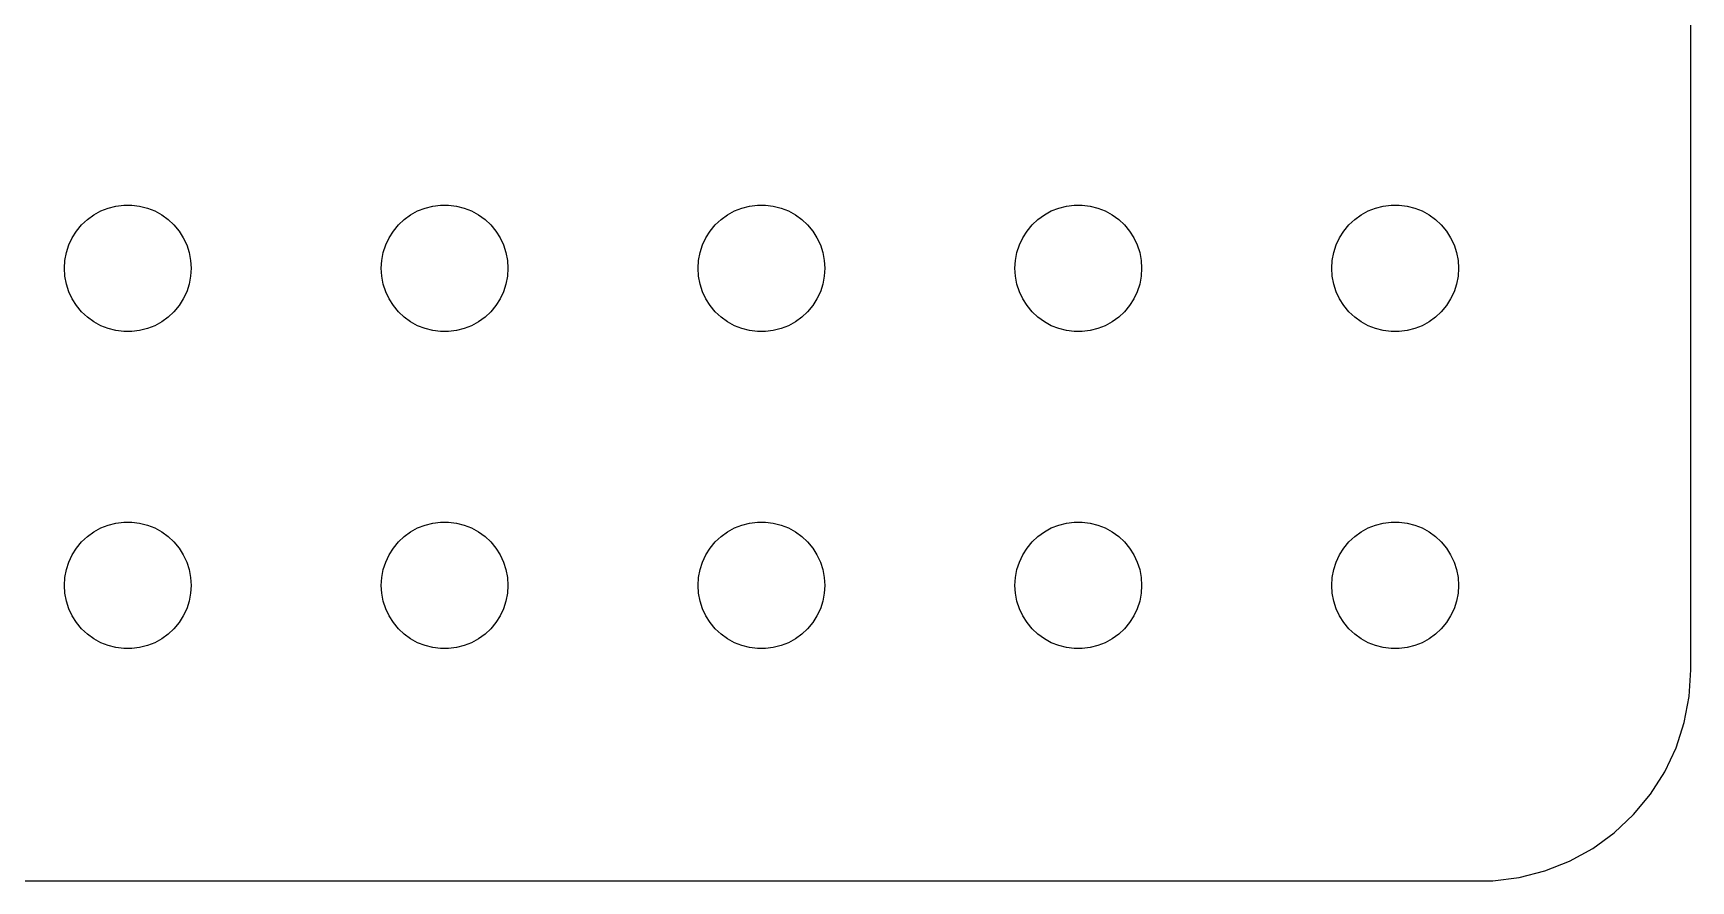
# Model space of a CAD drawing. Header units: metres. Extents: x -37 to 37, y 32 to 130.
# Drawn here: x -2.24 to 37, y 32.01 to 52.06 of the extents above; entities that cross this region are included whole.
import ezdxf

# ---------------------------------------------------------------- set-up
doc = ezdxf.new("R2010")
doc.units = ezdxf.units.M

msp = doc.modelspace()

# ---------------------------------------------------------------- linework, layer by layer
for p, q in [((37, 37), (37, 71)), ((-0.638657, 47.8573), (-0.463516, 47.9266)), ((-0.463516, 47.9266), (-0.281067, 47.9734)), ((-0.281067, 47.9734), (-0.094177, 47.9971)), ((-0.094177, 47.9971), (0.094177, 47.9971)), ((0.094177, 47.9971), (0.281067, 47.9734)), ((0.281067, 47.9734), (0.463516, 47.9266)), ((0.463516, 47.9266), (0.638657, 47.8573)), ((6.86133, 47.8573), (7.03647, 47.9266)), ((7.03647, 47.9266), (7.21892, 47.9734)), ((7.21892, 47.9734), (7.40581, 47.9971)), ((7.40581, 47.9971), (7.59418, 47.9971)), ((7.59418, 47.9971), (7.78107, 47.9734)), ((7.78107, 47.9734), (7.96352, 47.9266)), ((7.96352, 47.9266), (8.13866, 47.8573)), ((14.3613, 47.8573), (14.5365, 47.9266)), ((14.5365, 47.9266), (14.7189, 47.9734)), ((14.7189, 47.9734), (14.9058, 47.9971)), ((14.9058, 47.9971), (15.0942, 47.9971)), ((15.0942, 47.9971), (15.2811, 47.9734)), ((15.2811, 47.9734), (15.4635, 47.9266)), ((15.4635, 47.9266), (15.6387, 47.8573)), ((21.8613, 47.8573), (22.0365, 47.9266)), ((22.0365, 47.9266), (22.2189, 47.9734)), ((22.2189, 47.9734), (22.4058, 47.9971)), ((22.4058, 47.9971), (22.5942, 47.9971)), ((22.5942, 47.9971), (22.7811, 47.9734)), ((22.7811, 47.9734), (22.9635, 47.9266)), ((22.9635, 47.9266), (23.1387, 47.8573)), ((29.3613, 47.8573), (29.5365, 47.9266)), ((29.5365, 47.9266), (29.7189, 47.9734)), ((29.7189, 47.9734), (29.9058, 47.9971)), ((29.9058, 47.9971), (30.0942, 47.9971)), ((30.0942, 47.9971), (30.2811, 47.9734)), ((30.2811, 47.9734), (30.4635, 47.9266)), ((30.4635, 47.9266), (30.6387, 47.8573)), ((-1.21352, 47.3817), (-1.09344, 47.5268)), ((-1.09344, 47.5268), (-0.956131, 47.6558)), ((-0.956131, 47.6558), (-0.803726, 47.7665)), ((-0.803726, 47.7665), (-0.638657, 47.8573)), ((0.638657, 47.8573), (0.803726, 47.7665)), ((0.803726, 47.7665), (0.956131, 47.6558)), ((0.956131, 47.6558), (1.09344, 47.5268)), ((1.09344, 47.5268), (1.21352, 47.3817)), ((6.28647, 47.3817), (6.40654, 47.5268)), ((6.40654, 47.5268), (6.54385, 47.6558)), ((6.54385, 47.6558), (6.69626, 47.7665)), ((6.69626, 47.7665), (6.86133, 47.8573)), ((8.13866, 47.8573), (8.30373, 47.7665)), ((8.30373, 47.7665), (8.45613, 47.6558)), ((8.45613, 47.6558), (8.59344, 47.5268)), ((8.59344, 47.5268), (8.71352, 47.3817)), ((13.7865, 47.3817), (13.9065, 47.5268)), ((13.9065, 47.5268), (14.0439, 47.6558)), ((14.0439, 47.6558), (14.1963, 47.7665)), ((14.1963, 47.7665), (14.3613, 47.8573)), ((15.6387, 47.8573), (15.8037, 47.7665)), ((15.8037, 47.7665), (15.9561, 47.6558)), ((15.9561, 47.6558), (16.0934, 47.5268)), ((16.0934, 47.5268), (16.2135, 47.3817)), ((21.2865, 47.3817), (21.4065, 47.5268)), ((21.4065, 47.5268), (21.5439, 47.6558)), ((21.5439, 47.6558), (21.6963, 47.7665)), ((21.6963, 47.7665), (21.8613, 47.8573)), ((23.1387, 47.8573), (23.3037, 47.7665)), ((23.3037, 47.7665), (23.4561, 47.6558)), ((23.4561, 47.6558), (23.5934, 47.5268)), ((23.5934, 47.5268), (23.7135, 47.3817)), ((28.7865, 47.3817), (28.9065, 47.5268)), ((28.9065, 47.5268), (29.0439, 47.6558)), ((29.0439, 47.6558), (29.1963, 47.7665)), ((29.1963, 47.7665), (29.3613, 47.8573)), ((30.6387, 47.8573), (30.8037, 47.7665)), ((30.8037, 47.7665), (30.9561, 47.6558)), ((30.9561, 47.6558), (31.0934, 47.5268)), ((31.0934, 47.5268), (31.2135, 47.3817)), ((-1.39465, 47.0522), (-1.31445, 47.2226)), ((-1.31445, 47.2226), (-1.21352, 47.3817)), ((1.21352, 47.3817), (1.31445, 47.2226)), ((1.31445, 47.2226), (1.39465, 47.0522)), ((6.10533, 47.0522), (6.18553, 47.2226)), ((6.18553, 47.2226), (6.28647, 47.3817)), ((8.71352, 47.3817), (8.81445, 47.2226)), ((8.81445, 47.2226), (8.89465, 47.0522)), ((13.6053, 47.0522), (13.6855, 47.2226)), ((13.6855, 47.2226), (13.7865, 47.3817)), ((16.2135, 47.3817), (16.3145, 47.2226)), ((16.3145, 47.2226), (16.3947, 47.0522)), ((21.1053, 47.0522), (21.1855, 47.2226)), ((21.1855, 47.2226), (21.2865, 47.3817)), ((23.7135, 47.3817), (23.8145, 47.2226)), ((23.8145, 47.2226), (23.8947, 47.0522)), ((28.6053, 47.0522), (28.6855, 47.2226)), ((28.6855, 47.2226), (28.7865, 47.3817)), ((31.2135, 47.3817), (31.3145, 47.2226)), ((31.3145, 47.2226), (31.3947, 47.0522)), ((-1.48816, 46.688), (-1.45287, 46.873)), ((-1.45287, 46.873), (-1.39465, 47.0522)), ((1.39465, 47.0522), (1.45287, 46.873)), ((1.45287, 46.873), (1.48816, 46.688)), ((6.01183, 46.688), (6.04712, 46.873)), ((6.04712, 46.873), (6.10533, 47.0522)), ((8.89465, 47.0522), (8.95287, 46.873)), ((8.95287, 46.873), (8.98816, 46.688)), ((13.5118, 46.688), (13.5471, 46.873)), ((13.5471, 46.873), (13.6053, 47.0522)), ((16.3947, 47.0522), (16.4529, 46.873)), ((16.4529, 46.873), (16.4882, 46.688)), ((21.0118, 46.688), (21.0471, 46.873)), ((21.0471, 46.873), (21.1053, 47.0522)), ((23.8947, 47.0522), (23.9529, 46.873)), ((23.9529, 46.873), (23.9882, 46.688)), ((28.5118, 46.688), (28.5471, 46.873)), ((28.5471, 46.873), (28.6053, 47.0522)), ((31.3947, 47.0522), (31.4529, 46.873)), ((31.4529, 46.873), (31.4882, 46.688)), ((-1.5, 46.5), (-1.48816, 46.688)), ((-1.48816, 46.312), (-1.5, 46.5)), ((-1.45287, 46.127), (-1.48816, 46.312)), ((1.48816, 46.312), (1.45287, 46.127)), ((1.48816, 46.688), (1.5, 46.5)), ((1.5, 46.5), (1.48816, 46.312)), ((6, 46.5), (6.01183, 46.688)), ((6.01183, 46.312), (6, 46.5)), ((6.04712, 46.127), (6.01183, 46.312)), ((8.98816, 46.312), (8.95287, 46.127)), ((8.98816, 46.688), (9, 46.5)), ((9, 46.5), (8.98816, 46.312)), ((13.5, 46.5), (13.5118, 46.688)), ((13.5118, 46.312), (13.5, 46.5)), ((13.5471, 46.127), (13.5118, 46.312)), ((16.4882, 46.312), (16.4529, 46.127)), ((16.4882, 46.688), (16.5, 46.5)), ((16.5, 46.5), (16.4882, 46.312)), ((21, 46.5), (21.0118, 46.688)), ((21.0118, 46.312), (21, 46.5)), ((21.0471, 46.127), (21.0118, 46.312)), ((23.9882, 46.312), (23.9529, 46.127)), ((23.9882, 46.688), (24, 46.5)), ((24, 46.5), (23.9882, 46.312)), ((28.5, 46.5), (28.5118, 46.688)), ((28.5118, 46.312), (28.5, 46.5)), ((28.5471, 46.127), (28.5118, 46.312)), ((31.4882, 46.312), (31.4529, 46.127)), ((31.4882, 46.688), (31.5, 46.5)), ((31.5, 46.5), (31.4882, 46.312)), ((-1.39465, 45.9478), (-1.45287, 46.127)), ((-1.31445, 45.7774), (-1.39465, 45.9478)), ((1.39465, 45.9478), (1.31445, 45.7774)), ((1.45287, 46.127), (1.39465, 45.9478)), ((6.10533, 45.9478), (6.04712, 46.127)), ((6.18553, 45.7774), (6.10533, 45.9478)), ((8.89465, 45.9478), (8.81445, 45.7774)), ((8.95287, 46.127), (8.89465, 45.9478)), ((13.6053, 45.9478), (13.5471, 46.127)), ((13.6855, 45.7774), (13.6053, 45.9478)), ((16.3947, 45.9478), (16.3145, 45.7774)), ((16.4529, 46.127), (16.3947, 45.9478)), ((21.1053, 45.9478), (21.0471, 46.127)), ((21.1855, 45.7774), (21.1053, 45.9478)), ((23.8947, 45.9478), (23.8145, 45.7774)), ((23.9529, 46.127), (23.8947, 45.9478)), ((28.6053, 45.9478), (28.5471, 46.127)), ((28.6855, 45.7774), (28.6053, 45.9478)), ((31.3947, 45.9478), (31.3145, 45.7774)), ((31.4529, 46.127), (31.3947, 45.9478)), ((-1.21352, 45.6183), (-1.31445, 45.7774)), ((-1.09344, 45.4732), (-1.21352, 45.6183)), ((1.21352, 45.6183), (1.09344, 45.4732)), ((1.31445, 45.7774), (1.21352, 45.6183)), ((6.28647, 45.6183), (6.18553, 45.7774)), ((6.40654, 45.4732), (6.28647, 45.6183)), ((8.71352, 45.6183), (8.59344, 45.4732)), ((8.81445, 45.7774), (8.71352, 45.6183)), ((13.7865, 45.6183), (13.6855, 45.7774)), ((13.9065, 45.4732), (13.7865, 45.6183)), ((16.2135, 45.6183), (16.0934, 45.4732)), ((16.3145, 45.7774), (16.2135, 45.6183)), ((21.2865, 45.6183), (21.1855, 45.7774)), ((21.4065, 45.4732), (21.2865, 45.6183)), ((23.7135, 45.6183), (23.5934, 45.4732)), ((23.8145, 45.7774), (23.7135, 45.6183)), ((28.7865, 45.6183), (28.6855, 45.7774)), ((28.9065, 45.4732), (28.7865, 45.6183)), ((31.2135, 45.6183), (31.0934, 45.4732)), ((31.3145, 45.7774), (31.2135, 45.6183)), ((-0.956131, 45.3442), (-1.09344, 45.4732)), ((-0.803726, 45.2335), (-0.956131, 45.3442)), ((-0.638657, 45.1428), (-0.803726, 45.2335)), ((-0.463516, 45.0734), (-0.638657, 45.1428)), ((0.638657, 45.1428), (0.463516, 45.0734)), ((0.803726, 45.2335), (0.638657, 45.1428)), ((0.956131, 45.3442), (0.803726, 45.2335)), ((1.09344, 45.4732), (0.956131, 45.3442)), ((6.54385, 45.3442), (6.40654, 45.4732)), ((6.69626, 45.2335), (6.54385, 45.3442)), ((6.86133, 45.1428), (6.69626, 45.2335)), ((7.03647, 45.0734), (6.86133, 45.1428)), ((8.13866, 45.1428), (7.96352, 45.0734)), ((8.30373, 45.2335), (8.13866, 45.1428)), ((8.45613, 45.3442), (8.30373, 45.2335)), ((8.59344, 45.4732), (8.45613, 45.3442)), ((14.0439, 45.3442), (13.9065, 45.4732)), ((14.1963, 45.2335), (14.0439, 45.3442)), ((14.3613, 45.1428), (14.1963, 45.2335)), ((14.5365, 45.0734), (14.3613, 45.1428)), ((15.6387, 45.1428), (15.4635, 45.0734)), ((15.8037, 45.2335), (15.6387, 45.1428)), ((15.9561, 45.3442), (15.8037, 45.2335)), ((16.0934, 45.4732), (15.9561, 45.3442)), ((21.5439, 45.3442), (21.4065, 45.4732)), ((21.6963, 45.2335), (21.5439, 45.3442)), ((21.8613, 45.1428), (21.6963, 45.2335)), ((22.0365, 45.0734), (21.8613, 45.1428)), ((23.1387, 45.1428), (22.9635, 45.0734)), ((23.3037, 45.2335), (23.1387, 45.1428)), ((23.4561, 45.3442), (23.3037, 45.2335)), ((23.5934, 45.4732), (23.4561, 45.3442)), ((29.0439, 45.3442), (28.9065, 45.4732)), ((29.1963, 45.2335), (29.0439, 45.3442)), ((29.3613, 45.1428), (29.1963, 45.2335)), ((29.5365, 45.0734), (29.3613, 45.1428)), ((30.6387, 45.1428), (30.4635, 45.0734)), ((30.8037, 45.2335), (30.6387, 45.1428)), ((30.9561, 45.3442), (30.8037, 45.2335)), ((31.0934, 45.4732), (30.9561, 45.3442)), ((-0.281067, 45.0266), (-0.463516, 45.0734)), ((-0.094177, 45.003), (-0.281067, 45.0266)), ((0.094177, 45.003), (-0.094177, 45.003)), ((0.281067, 45.0266), (0.094177, 45.003)), ((0.463516, 45.0734), (0.281067, 45.0266)), ((7.21892, 45.0266), (7.03647, 45.0734)), ((7.40581, 45.003), (7.21892, 45.0266)), ((7.59418, 45.003), (7.40581, 45.003)), ((7.78107, 45.0266), (7.59418, 45.003)), ((7.96352, 45.0734), (7.78107, 45.0266)), ((14.7189, 45.0266), (14.5365, 45.0734)), ((14.9058, 45.003), (14.7189, 45.0266)), ((15.0942, 45.003), (14.9058, 45.003)), ((15.2811, 45.0266), (15.0942, 45.003)), ((15.4635, 45.0734), (15.2811, 45.0266)), ((22.2189, 45.0266), (22.0365, 45.0734)), ((22.4058, 45.003), (22.2189, 45.0266)), ((22.5942, 45.003), (22.4058, 45.003)), ((22.7811, 45.0266), (22.5942, 45.003)), ((22.9635, 45.0734), (22.7811, 45.0266)), ((29.7189, 45.0266), (29.5365, 45.0734)), ((29.9058, 45.003), (29.7189, 45.0266)), ((30.0942, 45.003), (29.9058, 45.003)), ((30.2811, 45.0266), (30.0942, 45.003)), ((30.4635, 45.0734), (30.2811, 45.0266)), ((-0.638657, 40.3573), (-0.463516, 40.4266)), ((-0.463516, 40.4266), (-0.281067, 40.4734)), ((-0.281067, 40.4734), (-0.094177, 40.4971)), ((-0.094177, 40.4971), (0.094177, 40.4971)), ((0.094177, 40.4971), (0.281067, 40.4734)), ((0.281067, 40.4734), (0.463516, 40.4266)), ((0.463516, 40.4266), (0.638657, 40.3573)), ((6.86133, 40.3573), (7.03647, 40.4266)), ((7.03647, 40.4266), (7.21892, 40.4734)), ((7.21892, 40.4734), (7.40581, 40.4971)), ((7.40581, 40.4971), (7.59418, 40.4971)), ((7.59418, 40.4971), (7.78107, 40.4734)), ((7.78107, 40.4734), (7.96352, 40.4266)), ((7.96352, 40.4266), (8.13866, 40.3573)), ((14.3613, 40.3573), (14.5365, 40.4266)), ((14.5365, 40.4266), (14.7189, 40.4734)), ((14.7189, 40.4734), (14.9058, 40.4971)), ((14.9058, 40.4971), (15.0942, 40.4971)), ((15.0942, 40.4971), (15.2811, 40.4734)), ((15.2811, 40.4734), (15.4635, 40.4266)), ((15.4635, 40.4266), (15.6387, 40.3573)), ((21.8613, 40.3573), (22.0365, 40.4266)), ((22.0365, 40.4266), (22.2189, 40.4734)), ((22.2189, 40.4734), (22.4058, 40.4971)), ((22.4058, 40.4971), (22.5942, 40.4971)), ((22.5942, 40.4971), (22.7811, 40.4734)), ((22.7811, 40.4734), (22.9635, 40.4266)), ((22.9635, 40.4266), (23.1387, 40.3573)), ((29.3613, 40.3573), (29.5365, 40.4266)), ((29.5365, 40.4266), (29.7189, 40.4734)), ((29.7189, 40.4734), (29.9058, 40.4971)), ((29.9058, 40.4971), (30.0942, 40.4971)), ((30.0942, 40.4971), (30.2811, 40.4734)), ((30.2811, 40.4734), (30.4635, 40.4266)), ((30.4635, 40.4266), (30.6387, 40.3573)), ((-1.21352, 39.8817), (-1.09344, 40.0268)), ((-1.09344, 40.0268), (-0.956131, 40.1558)), ((-0.956131, 40.1558), (-0.803726, 40.2665)), ((-0.803726, 40.2665), (-0.638657, 40.3573)), ((0.638657, 40.3573), (0.803726, 40.2665)), ((0.803726, 40.2665), (0.956131, 40.1558)), ((0.956131, 40.1558), (1.09344, 40.0268)), ((1.09344, 40.0268), (1.21352, 39.8817)), ((6.28647, 39.8817), (6.40654, 40.0268)), ((6.40654, 40.0268), (6.54385, 40.1558)), ((6.54385, 40.1558), (6.69626, 40.2665)), ((6.69626, 40.2665), (6.86133, 40.3573)), ((8.13866, 40.3573), (8.30373, 40.2665)), ((8.30373, 40.2665), (8.45613, 40.1558)), ((8.45613, 40.1558), (8.59344, 40.0268)), ((8.59344, 40.0268), (8.71352, 39.8817)), ((13.7865, 39.8817), (13.9065, 40.0268)), ((13.9065, 40.0268), (14.0439, 40.1558)), ((14.0439, 40.1558), (14.1963, 40.2665)), ((14.1963, 40.2665), (14.3613, 40.3573)), ((15.6387, 40.3573), (15.8037, 40.2665)), ((15.8037, 40.2665), (15.9561, 40.1558)), ((15.9561, 40.1558), (16.0934, 40.0268)), ((16.0934, 40.0268), (16.2135, 39.8817)), ((21.2865, 39.8817), (21.4065, 40.0268)), ((21.4065, 40.0268), (21.5439, 40.1558)), ((21.5439, 40.1558), (21.6963, 40.2665)), ((21.6963, 40.2665), (21.8613, 40.3573)), ((23.1387, 40.3573), (23.3037, 40.2665)), ((23.3037, 40.2665), (23.4561, 40.1558)), ((23.4561, 40.1558), (23.5934, 40.0268)), ((23.5934, 40.0268), (23.7135, 39.8817)), ((28.7865, 39.8817), (28.9065, 40.0268)), ((28.9065, 40.0268), (29.0439, 40.1558)), ((29.0439, 40.1558), (29.1963, 40.2665)), ((29.1963, 40.2665), (29.3613, 40.3573)), ((30.6387, 40.3573), (30.8037, 40.2665)), ((30.8037, 40.2665), (30.9561, 40.1558)), ((30.9561, 40.1558), (31.0934, 40.0268)), ((31.0934, 40.0268), (31.2135, 39.8817)), ((-1.39465, 39.5522), (-1.31445, 39.7226)), ((-1.31445, 39.7226), (-1.21352, 39.8817)), ((1.21352, 39.8817), (1.31445, 39.7226)), ((1.31445, 39.7226), (1.39465, 39.5522)), ((6.10533, 39.5522), (6.18553, 39.7226)), ((6.18553, 39.7226), (6.28647, 39.8817)), ((8.71352, 39.8817), (8.81445, 39.7226)), ((8.81445, 39.7226), (8.89465, 39.5522)), ((13.6053, 39.5522), (13.6855, 39.7226)), ((13.6855, 39.7226), (13.7865, 39.8817)), ((16.2135, 39.8817), (16.3145, 39.7226)), ((16.3145, 39.7226), (16.3947, 39.5522)), ((21.1053, 39.5522), (21.1855, 39.7226)), ((21.1855, 39.7226), (21.2865, 39.8817)), ((23.7135, 39.8817), (23.8145, 39.7226)), ((23.8145, 39.7226), (23.8947, 39.5522)), ((28.6053, 39.5522), (28.6855, 39.7226)), ((28.6855, 39.7226), (28.7865, 39.8817)), ((31.2135, 39.8817), (31.3145, 39.7226)), ((31.3145, 39.7226), (31.3947, 39.5522)), ((-1.48816, 39.188), (-1.45287, 39.373)), ((-1.45287, 39.373), (-1.39465, 39.5522)), ((1.39465, 39.5522), (1.45287, 39.373)), ((1.45287, 39.373), (1.48816, 39.188)), ((6.01183, 39.188), (6.04712, 39.373)), ((6.04712, 39.373), (6.10533, 39.5522)), ((8.89465, 39.5522), (8.95287, 39.373)), ((8.95287, 39.373), (8.98816, 39.188)), ((13.5118, 39.188), (13.5471, 39.373)), ((13.5471, 39.373), (13.6053, 39.5522)), ((16.3947, 39.5522), (16.4529, 39.373)), ((16.4529, 39.373), (16.4882, 39.188)), ((21.0118, 39.188), (21.0471, 39.373)), ((21.0471, 39.373), (21.1053, 39.5522)), ((23.8947, 39.5522), (23.9529, 39.373)), ((23.9529, 39.373), (23.9882, 39.188)), ((28.5118, 39.188), (28.5471, 39.373)), ((28.5471, 39.373), (28.6053, 39.5522)), ((31.3947, 39.5522), (31.4529, 39.373)), ((31.4529, 39.373), (31.4882, 39.188)), ((-1.5, 39), (-1.48816, 39.188)), ((-1.48816, 38.812), (-1.5, 39)), ((1.48816, 39.188), (1.5, 39)), ((1.5, 39), (1.48816, 38.812)), ((6, 39), (6.01183, 39.188)), ((6.01183, 38.812), (6, 39)), ((8.98816, 39.188), (9, 39)), ((9, 39), (8.98816, 38.812)), ((13.5, 39), (13.5118, 39.188)), ((13.5118, 38.812), (13.5, 39)), ((16.4882, 39.188), (16.5, 39)), ((16.5, 39), (16.4882, 38.812)), ((21, 39), (21.0118, 39.188)), ((21.0118, 38.812), (21, 39)), ((23.9882, 39.188), (24, 39)), ((24, 39), (23.9882, 38.812)), ((28.5, 39), (28.5118, 39.188)), ((28.5118, 38.812), (28.5, 39)), ((31.4882, 39.188), (31.5, 39)), ((31.5, 39), (31.4882, 38.812)), ((-1.45287, 38.627), (-1.48816, 38.812)), ((-1.39465, 38.4478), (-1.45287, 38.627)), ((1.45287, 38.627), (1.39465, 38.4478)), ((1.48816, 38.812), (1.45287, 38.627)), ((6.04712, 38.627), (6.01183, 38.812)), ((6.10533, 38.4478), (6.04712, 38.627)), ((8.95287, 38.627), (8.89465, 38.4478)), ((8.98816, 38.812), (8.95287, 38.627)), ((13.5471, 38.627), (13.5118, 38.812)), ((13.6053, 38.4478), (13.5471, 38.627)), ((16.4529, 38.627), (16.3947, 38.4478)), ((16.4882, 38.812), (16.4529, 38.627)), ((21.0471, 38.627), (21.0118, 38.812)), ((21.1053, 38.4478), (21.0471, 38.627)), ((23.9529, 38.627), (23.8947, 38.4478)), ((23.9882, 38.812), (23.9529, 38.627)), ((28.5471, 38.627), (28.5118, 38.812)), ((28.6053, 38.4478), (28.5471, 38.627)), ((31.4529, 38.627), (31.3947, 38.4478)), ((31.4882, 38.812), (31.4529, 38.627)), ((-1.31445, 38.2774), (-1.39465, 38.4478)), ((-1.21352, 38.1183), (-1.31445, 38.2774)), ((-1.09344, 37.9732), (-1.21352, 38.1183)), ((1.21352, 38.1183), (1.09344, 37.9732)), ((1.31445, 38.2774), (1.21352, 38.1183)), ((1.39465, 38.4478), (1.31445, 38.2774)), ((6.18553, 38.2774), (6.10533, 38.4478)), ((6.28647, 38.1183), (6.18553, 38.2774)), ((6.40654, 37.9732), (6.28647, 38.1183)), ((8.71352, 38.1183), (8.59344, 37.9732)), ((8.81445, 38.2774), (8.71352, 38.1183)), ((8.89465, 38.4478), (8.81445, 38.2774)), ((13.6855, 38.2774), (13.6053, 38.4478)), ((13.7865, 38.1183), (13.6855, 38.2774)), ((13.9065, 37.9732), (13.7865, 38.1183)), ((16.2135, 38.1183), (16.0934, 37.9732)), ((16.3145, 38.2774), (16.2135, 38.1183)), ((16.3947, 38.4478), (16.3145, 38.2774)), ((21.1855, 38.2774), (21.1053, 38.4478)), ((21.2865, 38.1183), (21.1855, 38.2774)), ((21.4065, 37.9732), (21.2865, 38.1183)), ((23.7135, 38.1183), (23.5934, 37.9732)), ((23.8145, 38.2774), (23.7135, 38.1183)), ((23.8947, 38.4478), (23.8145, 38.2774)), ((28.6855, 38.2774), (28.6053, 38.4478)), ((28.7865, 38.1183), (28.6855, 38.2774)), ((28.9065, 37.9732), (28.7865, 38.1183)), ((31.2135, 38.1183), (31.0934, 37.9732)), ((31.3145, 38.2774), (31.2135, 38.1183)), ((31.3947, 38.4478), (31.3145, 38.2774)), ((-0.956131, 37.8442), (-1.09344, 37.9732)), ((-0.803726, 37.7335), (-0.956131, 37.8442)), ((-0.638657, 37.6428), (-0.803726, 37.7335)), ((0.803726, 37.7335), (0.638657, 37.6428)), ((0.956131, 37.8442), (0.803726, 37.7335)), ((1.09344, 37.9732), (0.956131, 37.8442)), ((6.54385, 37.8442), (6.40654, 37.9732)), ((6.69626, 37.7335), (6.54385, 37.8442)), ((6.86133, 37.6428), (6.69626, 37.7335)), ((8.30373, 37.7335), (8.13866, 37.6428)), ((8.45613, 37.8442), (8.30373, 37.7335)), ((8.59344, 37.9732), (8.45613, 37.8442)), ((14.0439, 37.8442), (13.9065, 37.9732)), ((14.1963, 37.7335), (14.0439, 37.8442)), ((14.3613, 37.6428), (14.1963, 37.7335)), ((15.8037, 37.7335), (15.6387, 37.6428)), ((15.9561, 37.8442), (15.8037, 37.7335)), ((16.0934, 37.9732), (15.9561, 37.8442)), ((21.5439, 37.8442), (21.4065, 37.9732)), ((21.6963, 37.7335), (21.5439, 37.8442)), ((21.8613, 37.6428), (21.6963, 37.7335)), ((23.3037, 37.7335), (23.1387, 37.6428)), ((23.4561, 37.8442), (23.3037, 37.7335)), ((23.5934, 37.9732), (23.4561, 37.8442)), ((29.0439, 37.8442), (28.9065, 37.9732)), ((29.1963, 37.7335), (29.0439, 37.8442)), ((29.3613, 37.6428), (29.1963, 37.7335)), ((30.8037, 37.7335), (30.6387, 37.6428)), ((30.9561, 37.8442), (30.8037, 37.7335)), ((31.0934, 37.9732), (30.9561, 37.8442)), ((-0.463516, 37.5734), (-0.638657, 37.6428)), ((-0.281067, 37.5266), (-0.463516, 37.5734)), ((-0.094177, 37.503), (-0.281067, 37.5266)), ((0.094177, 37.503), (-0.094177, 37.503)), ((0.281067, 37.5266), (0.094177, 37.503)), ((0.463516, 37.5734), (0.281067, 37.5266)), ((0.638657, 37.6428), (0.463516, 37.5734)), ((7.03647, 37.5734), (6.86133, 37.6428)), ((7.21892, 37.5266), (7.03647, 37.5734)), ((7.40581, 37.503), (7.21892, 37.5266)), ((7.59418, 37.503), (7.40581, 37.503)), ((7.78107, 37.5266), (7.59418, 37.503)), ((7.96352, 37.5734), (7.78107, 37.5266)), ((8.13866, 37.6428), (7.96352, 37.5734)), ((14.5365, 37.5734), (14.3613, 37.6428)), ((14.7189, 37.5266), (14.5365, 37.5734)), ((14.9058, 37.503), (14.7189, 37.5266)), ((15.0942, 37.503), (14.9058, 37.503)), ((15.2811, 37.5266), (15.0942, 37.503)), ((15.4635, 37.5734), (15.2811, 37.5266)), ((15.6387, 37.6428), (15.4635, 37.5734)), ((22.0365, 37.5734), (21.8613, 37.6428)), ((22.2189, 37.5266), (22.0365, 37.5734)), ((22.4058, 37.503), (22.2189, 37.5266)), ((22.5942, 37.503), (22.4058, 37.503)), ((22.7811, 37.5266), (22.5942, 37.503)), ((22.9635, 37.5734), (22.7811, 37.5266)), ((23.1387, 37.6428), (22.9635, 37.5734)), ((29.5365, 37.5734), (29.3613, 37.6428)), ((29.7189, 37.5266), (29.5365, 37.5734)), ((29.9058, 37.503), (29.7189, 37.5266)), ((30.0942, 37.503), (29.9058, 37.503)), ((30.2811, 37.5266), (30.0942, 37.503)), ((30.4635, 37.5734), (30.2811, 37.5266)), ((30.6387, 37.6428), (30.4635, 37.5734)), ((36.9606, 36.3733), (37, 37)), ((36.8429, 35.7566), (36.9606, 36.3733)), ((36.6489, 35.1594), (36.8429, 35.7566)), ((36.3815, 34.5912), (36.6489, 35.1594)), ((36.0451, 34.0611), (36.3815, 34.5912)), ((35.6448, 33.5773), (36.0451, 34.0611)), ((35.1871, 33.1474), (35.6448, 33.5773)), ((34.6791, 32.7784), (35.1871, 33.1474)), ((34.1289, 32.4759), (34.6791, 32.7784)), ((32.9369, 32.0886), (33.5451, 32.2447)), ((33.5451, 32.2447), (34.1289, 32.4759)), ((-32.3139, 32.0099), (32.3139, 32.0099)), ((32.3139, 32.0099), (32.9369, 32.0886))]:
    msp.add_line(p, q)

doc.saveas('drawing.dxf')
